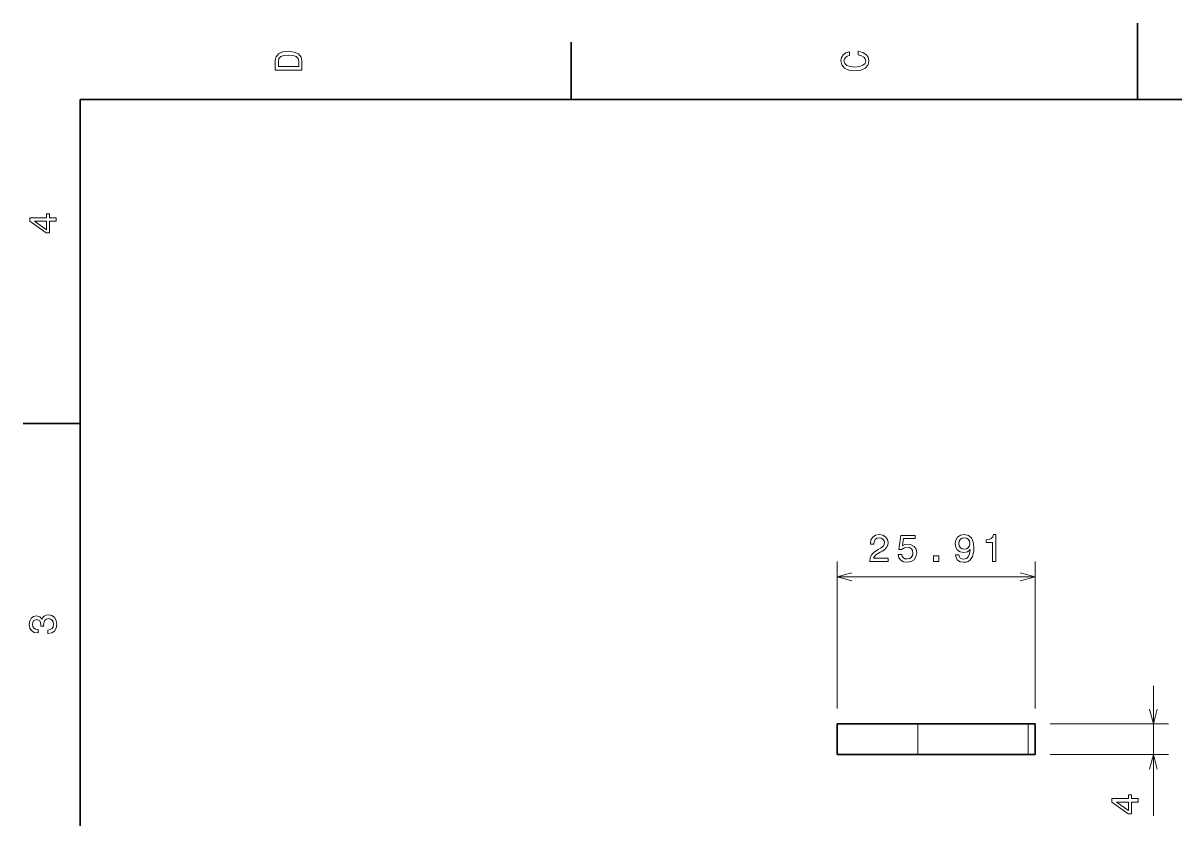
# Model space of a CAD drawing. Extents: x 0 to 296, y 0 to 210.
# Drawn here: x 2.5 to 153.6, y 105.6 to 210 of the extents above; entities that cross this region are included whole.
import ezdxf

# ---------------------------------------------------------------- set-up
doc = ezdxf.new("R2010")
doc.units = 0

msp = doc.modelspace()

# ---------------------------------------------------------------- linework, layer by layer
at = {"color": 7, "lineweight": 35, "ltscale": 0.25}
msp.add_line((148.5, 200), (148.5, 210), dxfattribs=at)
at = {"color": 7, "lineweight": 35, "ltscale": 0.1875}
for p, q in [((74.300003, 200), (74.300003, 207.5)), ((10, 157.5), (2.5, 157.5))]:
    msp.add_line(p, q, dxfattribs=at)
at = {"color": 7, "lineweight": 35}
for p, q in [((287, 200), (10, 200)), ((10, 200), (10, 10))]:
    msp.add_line(p, q, dxfattribs=at)
at = {"color": 7, "lineweight": 13, "ltscale": 0.482032}
for p, q in [((109.177719, 120.141998), (109.177719, 139.423264)), ((135.092331, 120.141998), (135.092331, 139.423264))]:
    msp.add_line(p, q, dxfattribs=at)
at = {"color": 7, "lineweight": 13}
msp.add_line((109.177719, 137.423264), (135.092331, 137.423264), dxfattribs=at)
at = {"color": 7, "lineweight": 13, "ltscale": 0.425901}
msp.add_line((150.593628, 106.105972), (150.593628, 123.141998), dxfattribs=at)
at = {"color": 7, "lineweight": 35, "ltscale": 0.263407}
for p, q in [((119.713989, 118.141998), (109.177719, 118.141998)), ((119.713989, 114.141998), (109.177719, 114.141998))]:
    msp.add_line(p, q, dxfattribs=at)
at = {"color": 7, "lineweight": 35, "ltscale": 0.1}
for p, q in [((109.177719, 114.141998), (109.177719, 118.141998)), ((135.092331, 118.141998), (135.092331, 114.141998))]:
    msp.add_line(p, q, dxfattribs=at)
at = {"color": 7, "lineweight": 13, "ltscale": 0.1}
for p, q in [((119.713989, 114.141998), (119.713989, 118.141998)), ((134.18985, 118.141998), (134.18985, 114.141998))]:
    msp.add_line(p, q, dxfattribs=at)
at = {"color": 7, "lineweight": 35, "ltscale": 0.361897}
for p, q in [((119.713989, 118.141998), (134.18985, 118.141998)), ((119.713989, 114.141998), (134.18985, 114.141998))]:
    msp.add_line(p, q, dxfattribs=at)
at = {"color": 7, "lineweight": 35, "ltscale": 0.022562}
for p, q in [((135.092331, 118.141998), (134.18985, 118.141998)), ((135.092331, 114.141998), (134.18985, 114.141998))]:
    msp.add_line(p, q, dxfattribs=at)
at = {"color": 7, "lineweight": 13, "ltscale": 0.387532}
for p, q in [((137.092331, 118.141998), (152.593628, 118.141998)), ((137.092331, 114.141998), (152.593628, 114.141998))]:
    msp.add_line(p, q, dxfattribs=at)
at = {"color": 7, "lineweight": 13}
for points in [[(35.533215, 204.994965), (35.533215, 203.829971), (39.033215, 203.829971), (39.033215, 204.994965), (38.922264, 205.544678), (38.584366, 205.953171), (38.034657, 206.205338), (37.283215, 206.296112), (36.516644, 206.215424), (36.21405, 206.114563), (35.971977, 205.973343), (35.644165, 205.56485), (35.563473, 205.297562)], [(35.951801, 204.959656), (36.027451, 205.342941), (36.259438, 205.605194), (36.672985, 205.761536), (37.283215, 205.811966), (37.873272, 205.756485), (38.286816, 205.600143), (38.533936, 205.332855), (38.614628, 204.959656), (38.614628, 204.298996), (35.951801, 204.298996)], [(111.93206, 205.817017), (112.35569, 205.716141), (112.658287, 205.549713), (112.844887, 205.317734), (112.905403, 205.045395), (112.814629, 204.71759), (112.54229, 204.460388), (112.098488, 204.28891), (111.483215, 204.233429), (110.872986, 204.28891), (110.424141, 204.455338), (110.151802, 204.71254), (110.055984, 205.045395), (110.106415, 205.287476), (110.247627, 205.494247), (110.474571, 205.655624), (110.787247, 205.766571), (110.787247, 206.245682), (110.308144, 206.094391), (109.94503, 205.832138), (109.718086, 205.474075), (109.637398, 205.045395), (109.763474, 204.510818), (110.116501, 204.10231), (110.696472, 203.840057), (111.483215, 203.749283), (112.269958, 203.840057), (112.84993, 204.10231), (113.208, 204.510818), (113.329041, 205.045395), (113.233215, 205.51442), (112.965927, 205.892654), (112.527161, 206.159943), (111.93206, 206.301163)], [(6.833213, 184.02739), (6.833213, 184.481277), (5.965778, 184.481277), (5.965778, 184.98056), (5.56232, 184.98056), (5.56232, 184.481277), (3.408862, 184.481277), (3.408862, 184.022339), (5.521974, 182.489197), (5.965778, 182.489197), (5.965778, 184.02739)], [(5.56232, 182.912827), (3.993876, 184.02739), (5.56232, 184.02739)], [(113.432434, 139.423264), (115.838051, 139.423264), (115.838051, 139.856979), (113.936752, 139.856979), (114.042664, 140.094009), (114.224213, 140.290695), (114.784012, 140.648773), (115.081566, 140.800064), (115.414421, 141.016922), (115.651451, 141.269089), (115.787613, 141.566635), (115.838051, 141.904526), (115.752319, 142.328156), (115.515282, 142.661011), (115.152168, 142.872833), (114.683151, 142.948486), (114.199005, 142.862747), (113.830841, 142.625717), (113.593811, 142.247467), (113.513123, 141.748184), (113.513123, 141.677582), (113.972054, 141.677582), (113.972054, 141.717926), (114.017441, 142.060867), (114.15361, 142.313034), (114.370468, 142.474411), (114.657936, 142.529892), (114.950439, 142.479462), (115.167297, 142.353378), (115.30851, 142.156693), (115.358948, 141.909576), (115.323639, 141.677582), (115.227821, 141.480896), (115.066437, 141.309433), (114.844536, 141.158127), (114.546982, 140.99675), (114.05275, 140.684067), (113.704765, 140.351212), (113.497993, 139.947754), (113.432434, 139.4384)], [(117.148277, 140.33609), (117.259232, 139.922546), (117.506348, 139.599777), (117.869461, 139.398041), (118.333435, 139.322403), (118.842804, 139.413177), (119.241219, 139.660294), (119.493378, 140.053665), (119.589203, 140.557983), (119.503464, 141.027008), (119.261391, 141.395172), (118.883148, 141.632202), (118.393959, 141.717926), (118.015717, 141.65741), (117.723206, 141.490982), (117.864418, 142.434067), (119.39756, 142.434067), (119.39756, 142.84761), (117.52652, 142.84761), (117.249146, 140.991714), (117.652603, 140.991714), (117.945114, 141.228745), (118.318314, 141.314468), (118.641075, 141.259003), (118.888191, 141.09761), (119.044533, 140.850494), (119.100006, 140.532776), (119.044533, 140.215057), (118.883148, 139.967926), (118.636032, 139.811584), (118.318314, 139.756119), (118.051018, 139.791412), (117.844246, 139.90741), (117.692947, 140.088974), (117.617302, 140.33609)], [(124.660675, 140.290695), (124.73632, 139.892288), (124.953178, 139.584641), (125.29612, 139.393005), (125.750008, 139.322403), (126.047562, 139.357697), (126.31485, 139.448486), (126.541794, 139.604813), (126.733437, 139.826721), (126.884735, 140.104095), (126.995689, 140.447037), (127.061249, 140.840408), (127.086464, 141.294296), (127.000732, 142.005402), (126.753609, 142.524841), (126.360237, 142.837524), (125.820618, 142.948486), (125.326378, 142.857697), (124.953178, 142.615631), (124.711105, 142.242432), (124.630409, 141.773407), (124.711105, 141.289261), (124.948135, 140.921097), (125.301163, 140.689117), (125.750008, 140.613464), (126.224075, 140.70929), (126.582138, 141.001801), (126.50145, 140.442001), (126.340065, 140.043579), (126.092949, 139.806549), (125.755051, 139.730896), (125.492805, 139.766205), (125.301163, 139.877151), (125.175079, 140.053665), (125.124649, 140.290695)], [(125.119606, 141.778458), (125.170036, 142.091125), (125.311249, 142.338242), (125.53315, 142.494583), (125.820618, 142.550064), (126.118164, 142.494583), (126.345108, 142.338242), (126.48632, 142.096176), (126.541794, 141.783493), (126.48632, 141.465775), (126.345108, 141.228745), (126.113121, 141.082489), (125.805481, 141.032059), (125.528107, 141.082489), (125.311249, 141.228745), (125.170036, 141.460724)], [(129.516296, 139.423264), (129.97522, 139.423264), (129.97522, 142.948486), (129.632294, 142.948486), (129.541504, 142.640839), (129.359955, 142.434067), (129.082581, 142.313034), (128.699295, 142.27269), (128.699295, 141.914612), (129.516296, 141.914612)], [(121.787041, 139.423264), (122.483002, 139.423264), (122.483002, 140.174698), (121.787041, 140.174698)], [(5.73379, 129.979111), (5.769093, 129.979111), (6.253242, 130.059799), (6.616354, 130.296829), (6.848343, 130.670029), (6.934078, 131.164276), (6.848343, 131.688766), (6.626441, 132.082138), (6.273415, 132.334305), (5.819525, 132.425079), (5.521974, 132.384735), (5.279899, 132.273788), (5.0933, 132.092224), (4.957133, 131.850143), (4.684798, 132.177963), (4.251081, 132.293961), (3.857709, 132.218307), (3.560158, 132.00145), (3.373559, 131.648422), (3.307997, 131.164276), (3.388689, 130.710388), (3.610591, 130.362396), (3.963617, 130.135452), (4.432637, 130.059799), (4.46794, 130.059799), (4.46794, 130.508652), (4.145173, 130.548996), (3.913184, 130.680115), (3.771974, 130.891937), (3.721542, 131.189484), (3.761888, 131.451736), (3.867795, 131.643372), (4.039265, 131.759369), (4.271254, 131.804764), (4.518372, 131.759369), (4.684798, 131.638336), (4.785663, 131.426514), (4.815922, 131.139053), (4.810879, 130.942368), (5.209294, 130.942368), (5.199208, 131.189484), (5.244596, 131.507217), (5.365634, 131.744247), (5.56232, 131.885452), (5.819525, 131.935883), (6.112032, 131.880417), (6.328891, 131.734161), (6.465058, 131.502167), (6.510447, 131.194534), (6.460014, 130.876801), (6.308718, 130.644821), (6.066643, 130.498566), (5.73379, 130.443085)], [(148.593628, 107.901382), (148.593628, 108.35527), (147.726196, 108.35527), (147.726196, 108.854553), (147.322739, 108.854553), (147.322739, 108.35527), (145.169281, 108.35527), (145.169281, 107.896332), (147.282394, 106.36319), (147.726196, 106.36319), (147.726196, 107.901382)], [(147.322739, 106.786819), (145.754288, 107.901382), (147.322739, 107.901382)]]:
    msp.add_lwpolyline(points, close=True, dxfattribs=at)
for points in [[(111.109573, 137.940903), (109.177719, 137.423264), (111.109573, 136.905624)], [(133.160477, 136.905624), (135.092331, 137.423264), (133.160477, 137.940903)], [(150.075989, 120.073853), (150.593628, 118.141998), (151.111267, 120.073853)], [(151.111267, 112.210144), (150.593628, 114.141998), (150.075989, 112.210144)]]:
    msp.add_lwpolyline(points, dxfattribs=at)

doc.saveas('drawing.dxf')
